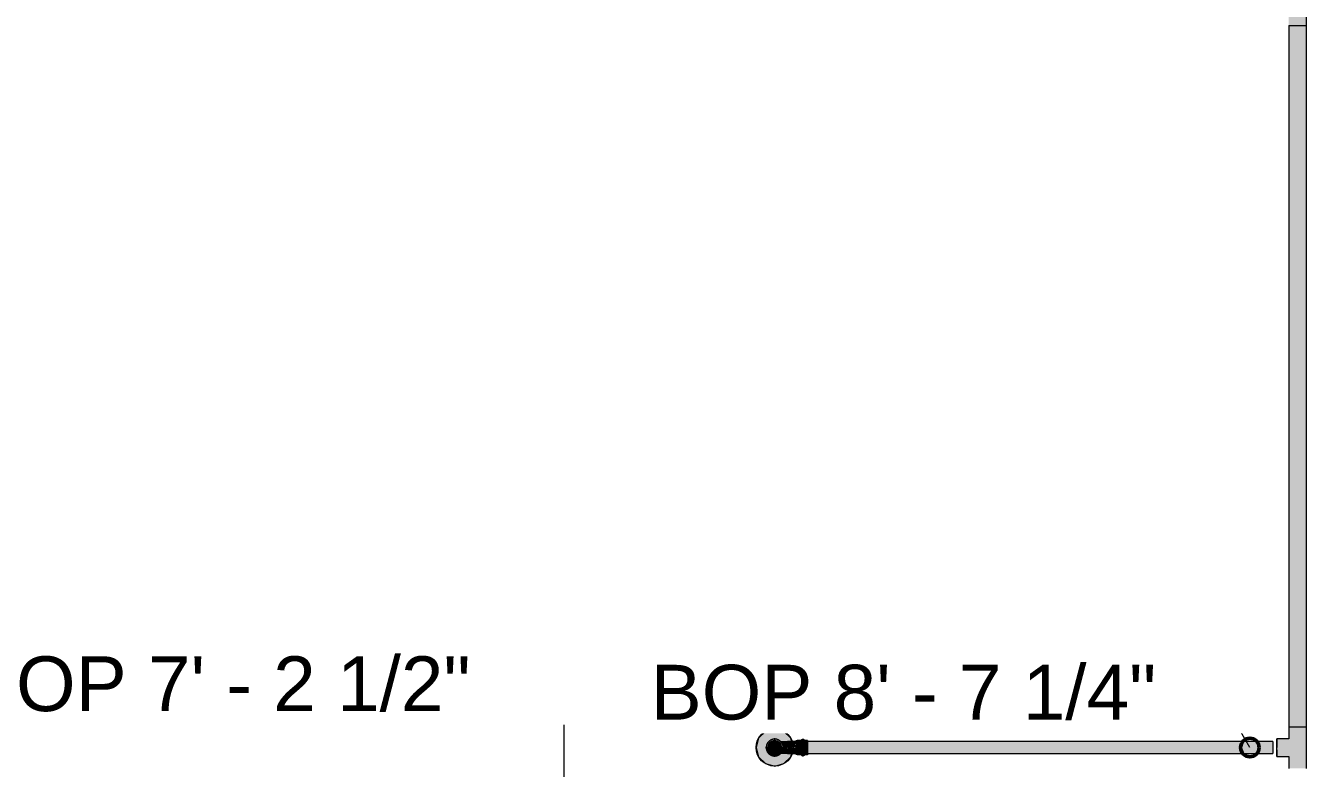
# Model space of a CAD drawing. Header units: inches. Extents: x -3385 to 41, y 7 to 1342.
# Drawn here: x -3101.8 to -2963.9, y 1161.5 to 1241.5 of the extents above; entities that cross this region are included whole.
import ezdxf

# ---------------------------------------------------------------- set-up
doc = ezdxf.new("R2010")
doc.units = ezdxf.units.IN
doc.header["$MEASUREMENT"] = 0
for name, color, linetype, lineweight in [('A-ANNO-NOTE', 131, 'Continuous', 9), ('G-ANNO-DIMS', 111, 'Continuous', 9), ('P-PIPE', 3, 'Continuous', 9), ('P-PIPE-CNTR', 3, 'Continuous', 9)]:
    doc.layers.add(name, color=color, linetype=linetype, lineweight=lineweight)
doc.styles.add('Arial', font='arial.ttf', dxfattribs={"height": 5.901198})

# ---------------------------------------------------------------- blocks, each defined once
blk = doc.blocks.new('Victaulic-VicPress316-Elbow 90-45deg Style P568_P571 - Standard-1233200-LOWER PARKING')
at = {"layer": 'P-PIPE'}
for points in [[(-3022.07, 1163.74), (-3021.92, 1163.74), (-3021.7, 1164.28), (-3021.16, 1164.51), (-3020.61, 1164.28), (-3020.39, 1163.74), (-3020.39, 1163.74), (-3020.24, 1163.74), (-3020.26, 1163.91), (-3020.32, 1164.09), (-3020.49, 1164.36), (-3020.69, 1164.52), (-3020.82, 1164.59), (-3021, 1164.64), (-3021.18, 1164.65), (-3021.34, 1164.6), (-3021.49, 1164.59), (-3021.7, 1164.47), (-3021.83, 1164.36), (-3022.01, 1164.07), (-3022.05, 1163.91)], [(-3021.92, 1163.74), (-3021.81, 1163.74), (-3021.81, 1163.74), (-3021.79, 1163.91), (-3021.75, 1164.04), (-3021.62, 1164.21), (-3021.49, 1164.31), (-3021.33, 1164.38), (-3021.16, 1164.4), (-3020.99, 1164.38), (-3020.83, 1164.31), (-3020.69, 1164.21), (-3020.59, 1164.07), (-3020.52, 1163.91), (-3020.5, 1163.74), (-3020.39, 1163.74), (-3020.61, 1164.28), (-3021.16, 1164.51), (-3021.7, 1164.28), (-3021.88, 1163.84)], [(-3019.77, 1163.74), (-3019.76, 1163.74), (-3019.76, 1164.4), (-3020.52, 1164.39), (-3020.46, 1164.32), (-3020.31, 1164.07), (-3020.26, 1163.89), (-3020.24, 1163.74), (-3019.78, 1163.74)], [(-3019.58, 1163.74), (-3018.93, 1163.76), (-3018.91, 1163.92), (-3018.92, 1164.1), (-3018.91, 1164.17), (-3018.93, 1164.21), (-3018.9, 1164.32), (-3018.92, 1164.39), (-3018.94, 1164.4), (-3019.76, 1164.39), (-3019.76, 1163.74), (-3019.62, 1163.74)], [(-3018.94, 1163.74), (-3018.72, 1163.74), (-3018.72, 1164.51), (-3018.8, 1164.5), (-3018.93, 1164.4), (-3018.9, 1164.36), (-3018.92, 1164.27), (-3018.93, 1164.2), (-3018.91, 1164.17), (-3018.91, 1163.97), (-3018.92, 1163.86), (-3018.94, 1163.74)], [(-3018.72, 1163.74), (-3018.27, 1163.74), (-3018.27, 1164.51), (-3018.72, 1164.5), (-3018.72, 1163.87)], [(-3017.98, 1163.74), (-3017.98, 1164.51), (-3018.03, 1164.61), (-3018.12, 1164.65), (-3018.22, 1164.59), (-3018.27, 1164.51), (-3018.27, 1163.74), (-3017.98, 1163.74)], [(-3017.64, 1163.74), (-3017.64, 1164.51), (-3017.98, 1164.5), (-3017.98, 1163.74)], [(-3021.14, 1162.83), (-3020.98, 1162.88), (-3020.82, 1162.89), (-3020.61, 1163.01), (-3020.49, 1163.12), (-3020.31, 1163.41), (-3020.32, 1163.74), (-3020.39, 1163.74), (-3020.61, 1163.2), (-3021.16, 1162.98), (-3021.16, 1162.98), (-3021.7, 1163.2), (-3021.92, 1163.74), (-3022, 1163.74), (-3022.01, 1163.41), (-3021.83, 1163.12), (-3021.62, 1162.96), (-3021.49, 1162.89), (-3021.32, 1162.85)], [(-3019.78, 1163.09), (-3019.76, 1163.1), (-3019.78, 1163.74), (-3020.32, 1163.74), (-3020.32, 1163.39), (-3020.49, 1163.12), (-3020.53, 1163.09), (-3020.04, 1163.09)], [(-3018.94, 1163.09), (-3018.92, 1163.1), (-3018.9, 1163.11), (-3018.92, 1163.23), (-3018.93, 1163.28), (-3018.91, 1163.31), (-3018.91, 1163.51), (-3018.91, 1163.58), (-3018.94, 1163.74), (-3019.76, 1163.74), (-3019.76, 1163.09)], [(-3018.72, 1162.98), (-3018.72, 1163.74), (-3018.93, 1163.73), (-3018.91, 1163.57), (-3018.92, 1163.39), (-3018.91, 1163.31), (-3018.93, 1163.27), (-3018.9, 1163.15), (-3018.91, 1163.1), (-3018.94, 1163.08), (-3018.86, 1163.02), (-3018.78, 1162.99)], [(-3018.72, 1162.98), (-3018.27, 1162.99), (-3018.27, 1163.74), (-3018.72, 1163.74), (-3018.72, 1162.99)], [(-3018.12, 1162.83), (-3018.02, 1162.89), (-3017.98, 1162.98), (-3017.98, 1163.74), (-3018.27, 1163.74), (-3018.27, 1162.98), (-3018.21, 1162.88), (-3018.16, 1162.85)], [(-3017.98, 1162.98), (-3017.64, 1162.98), (-3017.64, 1163.74), (-3017.98, 1163.74), (-3017.98, 1163.02)]]:
    blk.add_hatch(color=256, dxfattribs=at).paths.add_polyline_path(points, flags=0)
h = blk.add_hatch(color=256, dxfattribs=at)
h.paths.add_polyline_path([(-3021.16, 1162.98), (-3020.61, 1163.2), (-3020.5, 1163.48), (-3020.5, 1163.74), (-3020.52, 1163.57), (-3020.59, 1163.41), (-3020.69, 1163.28), (-3020.83, 1163.17), (-3020.99, 1163.11), (-3021.16, 1163.09), (-3021.33, 1163.11), (-3021.49, 1163.17), (-3021.62, 1163.28), (-3021.73, 1163.41), (-3021.79, 1163.57), (-3021.81, 1163.74), (-3021.92, 1163.74), (-3021.7, 1163.2), (-3021.32, 1163.04)], flags=0)
h.paths.add_polyline_path([(-3020.5, 1163.48), (-3020.39, 1163.74), (-3020.5, 1163.74)], flags=0)
for p, q in [((-3020.57, 1164.04), (-3020.57, 1164.04)), ((-3018.87, 1164.4), (-3019.76, 1164.4)), ((-3018.27, 1164.51), (-3018.72, 1164.51)), ((-3017.64, 1164.51), (-3017.98, 1164.51)), ((-3021.74, 1163.45), (-3021.74, 1163.45)), ((-3019.76, 1163.09), (-3018.87, 1163.09)), ((-3018.72, 1162.98), (-3018.27, 1162.98)), ((-3017.98, 1162.98), (-3017.64, 1162.98))]:
    blk.add_line(p, q, dxfattribs=at)
at = {"layer": 'P-PIPE', "flags": 128}
for points in [[(-3020.24, 1163.74), (-3020.25, 1163.78), (-3020.25, 1163.82), (-3020.25, 1163.85), (-3020.26, 1163.89), (-3020.26, 1163.92), (-3020.27, 1163.96), (-3020.28, 1163.99), (-3020.29, 1164.03), (-3020.3, 1164.06), (-3020.32, 1164.1), (-3020.33, 1164.13), (-3020.35, 1164.16), (-3020.37, 1164.2), (-3020.38, 1164.23), (-3020.4, 1164.26), (-3020.43, 1164.29), (-3020.45, 1164.32), (-3020.47, 1164.34), (-3020.5, 1164.37), (-3020.52, 1164.4), (-3020.55, 1164.42), (-3020.58, 1164.45), (-3020.6, 1164.47), (-3020.63, 1164.49), (-3020.66, 1164.51), (-3020.7, 1164.53), (-3020.73, 1164.55), (-3020.76, 1164.56), (-3020.79, 1164.58), (-3020.83, 1164.59), (-3020.86, 1164.61), (-3020.9, 1164.62), (-3020.93, 1164.63), (-3020.97, 1164.63), (-3021, 1164.64), (-3021.04, 1164.65), (-3021.07, 1164.65), (-3021.11, 1164.65), (-3021.15, 1164.65), (-3021.18, 1164.65), (-3021.22, 1164.65), (-3021.26, 1164.65), (-3021.29, 1164.64), (-3021.33, 1164.64), (-3021.36, 1164.63), (-3021.4, 1164.62), (-3021.43, 1164.61), (-3021.47, 1164.6), (-3021.5, 1164.59), (-3021.54, 1164.57), (-3021.57, 1164.56), (-3021.6, 1164.54), (-3021.63, 1164.52), (-3021.66, 1164.5), (-3021.69, 1164.48), (-3021.72, 1164.46), (-3021.75, 1164.43), (-3021.78, 1164.41), (-3021.8, 1164.39), (-3021.83, 1164.36), (-3021.85, 1164.33), (-3021.88, 1164.3), (-3021.9, 1164.27), (-3021.92, 1164.24), (-3021.94, 1164.21), (-3021.96, 1164.18), (-3021.97, 1164.15), (-3021.99, 1164.12), (-3022, 1164.08), (-3022.02, 1164.05), (-3022.03, 1164.01), (-3022.04, 1163.98), (-3022.05, 1163.94), (-3022.05, 1163.91), (-3022.06, 1163.87), (-3022.06, 1163.84), (-3022.07, 1163.8), (-3022.07, 1163.76), (-3022.07, 1163.74)], [(-3020.53, 1164.4), (-3020.52, 1164.4), (-3020.47, 1164.4), (-3020.42, 1164.4), (-3020.37, 1164.4), (-3020.32, 1164.4), (-3020.27, 1164.4), (-3020.22, 1164.4), (-3020.16, 1164.4), (-3020.11, 1164.4), (-3020.06, 1164.4), (-3020, 1164.4), (-3019.95, 1164.4), (-3019.89, 1164.4), (-3019.83, 1164.4), (-3019.78, 1164.4), (-3019.76, 1164.4)], [(-3018.94, 1164.4), (-3018.93, 1164.41), (-3018.92, 1164.42), (-3018.91, 1164.43), (-3018.91, 1164.43), (-3018.9, 1164.44), (-3018.89, 1164.45), (-3018.88, 1164.45), (-3018.87, 1164.46), (-3018.86, 1164.47), (-3018.85, 1164.47), (-3018.85, 1164.48), (-3018.84, 1164.48), (-3018.83, 1164.49), (-3018.82, 1164.49), (-3018.81, 1164.49), (-3018.79, 1164.5), (-3018.78, 1164.5), (-3018.77, 1164.5), (-3018.76, 1164.51), (-3018.75, 1164.51), (-3018.74, 1164.51), (-3018.73, 1164.51), (-3018.72, 1164.51), (-3018.72, 1164.51)], [(-3018.27, 1164.51), (-3018.27, 1164.51), (-3018.27, 1164.52), (-3018.27, 1164.53), (-3018.26, 1164.53), (-3018.26, 1164.54), (-3018.26, 1164.54), (-3018.26, 1164.55), (-3018.26, 1164.55), (-3018.26, 1164.56), (-3018.25, 1164.57), (-3018.25, 1164.57), (-3018.25, 1164.58), (-3018.25, 1164.58), (-3018.24, 1164.59), (-3018.24, 1164.59), (-3018.24, 1164.6), (-3018.23, 1164.6), (-3018.23, 1164.61), (-3018.23, 1164.61), (-3018.22, 1164.61), (-3018.22, 1164.62), (-3018.21, 1164.62), (-3018.21, 1164.62), (-3018.2, 1164.63), (-3018.2, 1164.63), (-3018.19, 1164.63), (-3018.19, 1164.64), (-3018.18, 1164.64), (-3018.18, 1164.64), (-3018.17, 1164.64), (-3018.17, 1164.65), (-3018.16, 1164.65), (-3018.16, 1164.65), (-3018.15, 1164.65), (-3018.15, 1164.65), (-3018.14, 1164.65), (-3018.13, 1164.65), (-3018.13, 1164.65), (-3018.12, 1164.65), (-3018.12, 1164.65), (-3018.11, 1164.65), (-3018.1, 1164.65), (-3018.1, 1164.65), (-3018.09, 1164.65), (-3018.09, 1164.65), (-3018.08, 1164.65), (-3018.08, 1164.65), (-3018.07, 1164.65), (-3018.07, 1164.64), (-3018.06, 1164.64), (-3018.05, 1164.64), (-3018.05, 1164.64), (-3018.04, 1164.63), (-3018.04, 1164.63), (-3018.04, 1164.63), (-3018.03, 1164.62), (-3018.03, 1164.62), (-3018.02, 1164.62), (-3018.02, 1164.61), (-3018.01, 1164.61), (-3018.01, 1164.6), (-3018.01, 1164.6), (-3018, 1164.59), (-3018, 1164.59), (-3018, 1164.58), (-3017.99, 1164.58), (-3017.99, 1164.57), (-3017.99, 1164.57), (-3017.99, 1164.56), (-3017.98, 1164.56), (-3017.98, 1164.55), (-3017.98, 1164.55), (-3017.98, 1164.54), (-3017.98, 1164.54), (-3017.98, 1164.53), (-3017.98, 1164.52), (-3017.98, 1164.52), (-3017.98, 1164.51), (-3017.98, 1164.51)], [(-3018.27, 1164.47), (-3018.27, 1164.48), (-3018.27, 1164.49), (-3018.27, 1164.49), (-3018.27, 1164.5), (-3018.27, 1164.5), (-3018.27, 1164.51), (-3018.27, 1164.51), (-3018.27, 1164.51), (-3018.27, 1164.51)], [(-3018.27, 1164.51), (-3018.27, 1164.51), (-3018.27, 1164.51), (-3018.27, 1164.5), (-3018.27, 1164.5), (-3018.27, 1164.49), (-3018.27, 1164.49), (-3018.27, 1164.48), (-3018.27, 1164.47), (-3018.27, 1164.46), (-3018.27, 1164.45), (-3018.27, 1164.44), (-3018.27, 1164.42), (-3018.27, 1164.41), (-3018.27, 1164.39), (-3018.27, 1164.38), (-3018.27, 1164.36), (-3018.27, 1164.34), (-3018.27, 1164.32), (-3018.27, 1164.3), (-3018.27, 1164.28), (-3018.27, 1164.25), (-3018.27, 1164.23), (-3018.27, 1164.21), (-3018.27, 1164.18), (-3018.27, 1164.16), (-3018.27, 1164.13), (-3018.27, 1164.1), (-3018.27, 1164.08), (-3018.27, 1164.05), (-3018.27, 1164.02), (-3018.27, 1163.99), (-3018.27, 1163.96), (-3018.27, 1163.93), (-3018.27, 1163.9), (-3018.27, 1163.87), (-3018.27, 1163.84), (-3018.27, 1163.81), (-3018.27, 1163.78), (-3018.27, 1163.75), (-3018.27, 1163.74)], [(-3017.98, 1163.74), (-3017.98, 1163.77), (-3017.98, 1163.8), (-3017.98, 1163.83), (-3017.98, 1163.86), (-3017.98, 1163.89), (-3017.98, 1163.92), (-3017.98, 1163.95), (-3017.98, 1163.98), (-3017.98, 1164.01), (-3017.98, 1164.04), (-3017.98, 1164.07), (-3017.98, 1164.1), (-3017.98, 1164.12), (-3017.98, 1164.15), (-3017.98, 1164.18), (-3017.98, 1164.2), (-3017.98, 1164.22), (-3017.98, 1164.25), (-3017.98, 1164.27), (-3017.98, 1164.29), (-3017.98, 1164.31), (-3017.98, 1164.33), (-3017.98, 1164.35), (-3017.98, 1164.37), (-3017.98, 1164.39), (-3017.98, 1164.4), (-3017.98, 1164.42), (-3017.98, 1164.43), (-3017.98, 1164.45), (-3017.98, 1164.46), (-3017.98, 1164.47), (-3017.98, 1164.48), (-3017.98, 1164.49), (-3017.98, 1164.49), (-3017.98, 1164.5), (-3017.98, 1164.5), (-3017.98, 1164.51), (-3017.98, 1164.51), (-3017.98, 1164.51), (-3017.98, 1164.51)], [(-3017.98, 1164.51), (-3017.98, 1164.51), (-3017.98, 1164.51), (-3017.98, 1164.5), (-3017.98, 1164.5), (-3017.98, 1164.49), (-3017.98, 1164.49), (-3017.98, 1164.48), (-3017.98, 1164.47)], [(-3022.07, 1163.74), (-3022.07, 1163.71), (-3022.07, 1163.67), (-3022.06, 1163.63), (-3022.06, 1163.6), (-3022.05, 1163.56), (-3022.04, 1163.53), (-3022.03, 1163.49), (-3022.02, 1163.46), (-3022.01, 1163.42), (-3022, 1163.39), (-3021.98, 1163.35), (-3021.97, 1163.32), (-3021.95, 1163.29), (-3021.93, 1163.26), (-3021.91, 1163.23), (-3021.89, 1163.2), (-3021.87, 1163.17), (-3021.84, 1163.14), (-3021.82, 1163.11), (-3021.79, 1163.09), (-3021.77, 1163.06), (-3021.74, 1163.04), (-3021.71, 1163.02), (-3021.68, 1163), (-3021.65, 1162.98), (-3021.62, 1162.96), (-3021.59, 1162.94), (-3021.55, 1162.92), (-3021.52, 1162.91), (-3021.49, 1162.89), (-3021.45, 1162.88), (-3021.42, 1162.87), (-3021.38, 1162.86), (-3021.35, 1162.85), (-3021.31, 1162.84), (-3021.28, 1162.84), (-3021.24, 1162.83), (-3021.2, 1162.83), (-3021.17, 1162.83), (-3021.13, 1162.83), (-3021.09, 1162.83), (-3021.06, 1162.84), (-3021.02, 1162.84), (-3020.99, 1162.85), (-3020.95, 1162.85), (-3020.91, 1162.86), (-3020.88, 1162.87), (-3020.84, 1162.89), (-3020.81, 1162.9), (-3020.78, 1162.91), (-3020.74, 1162.93), (-3020.71, 1162.95), (-3020.68, 1162.96), (-3020.65, 1162.98), (-3020.62, 1163.01), (-3020.59, 1163.03), (-3020.56, 1163.05), (-3020.54, 1163.07), (-3020.51, 1163.1), (-3020.48, 1163.13), (-3020.46, 1163.15), (-3020.44, 1163.18), (-3020.42, 1163.21), (-3020.39, 1163.24), (-3020.38, 1163.27), (-3020.36, 1163.3), (-3020.34, 1163.34), (-3020.32, 1163.37), (-3020.31, 1163.4), (-3020.3, 1163.44), (-3020.29, 1163.47), (-3020.28, 1163.51), (-3020.27, 1163.54), (-3020.26, 1163.58), (-3020.25, 1163.61), (-3020.25, 1163.65), (-3020.25, 1163.69), (-3020.25, 1163.72), (-3020.24, 1163.74)], [(-3021.15, 1163.09), (-3021.16, 1163.09), (-3021.16, 1163.09)], [(-3019.76, 1163.09), (-3019.82, 1163.09), (-3019.88, 1163.09), (-3019.93, 1163.09), (-3019.99, 1163.09), (-3020.04, 1163.09), (-3020.09, 1163.09), (-3020.15, 1163.09), (-3020.2, 1163.09), (-3020.25, 1163.09), (-3020.31, 1163.09), (-3020.36, 1163.09), (-3020.41, 1163.09), (-3020.46, 1163.09), (-3020.5, 1163.09), (-3020.53, 1163.09)], [(-3018.72, 1162.98), (-3018.73, 1162.98), (-3018.74, 1162.98), (-3018.75, 1162.98), (-3018.76, 1162.98), (-3018.77, 1162.98), (-3018.78, 1162.98), (-3018.79, 1162.99), (-3018.8, 1162.99), (-3018.81, 1162.99), (-3018.82, 1163), (-3018.83, 1163), (-3018.84, 1163.01), (-3018.85, 1163.01), (-3018.86, 1163.02), (-3018.87, 1163.02), (-3018.88, 1163.03), (-3018.89, 1163.04), (-3018.9, 1163.04), (-3018.91, 1163.05), (-3018.91, 1163.06), (-3018.92, 1163.07), (-3018.93, 1163.08), (-3018.93, 1163.08), (-3018.94, 1163.09)], [(-3018.27, 1163.74), (-3018.27, 1163.71), (-3018.27, 1163.68), (-3018.27, 1163.65), (-3018.27, 1163.62), (-3018.27, 1163.59), (-3018.27, 1163.56), (-3018.27, 1163.53), (-3018.27, 1163.5), (-3018.27, 1163.47), (-3018.27, 1163.44), (-3018.27, 1163.42), (-3018.27, 1163.39), (-3018.27, 1163.36), (-3018.27, 1163.34), (-3018.27, 1163.31), (-3018.27, 1163.28), (-3018.27, 1163.26), (-3018.27, 1163.24), (-3018.27, 1163.21), (-3018.27, 1163.19), (-3018.27, 1163.17), (-3018.27, 1163.15), (-3018.27, 1163.13), (-3018.27, 1163.11), (-3018.27, 1163.1), (-3018.27, 1163.08), (-3018.27, 1163.07), (-3018.27, 1163.05), (-3018.27, 1163.04), (-3018.27, 1163.03), (-3018.27, 1163.02), (-3018.27, 1163.01), (-3018.27, 1163), (-3018.27, 1162.99), (-3018.27, 1162.99), (-3018.27, 1162.98), (-3018.27, 1162.98), (-3018.27, 1162.98), (-3018.27, 1162.98), (-3018.27, 1162.98)], [(-3018.27, 1162.98), (-3018.27, 1162.98), (-3018.27, 1162.98), (-3018.27, 1162.98), (-3018.27, 1162.99), (-3018.27, 1162.99), (-3018.27, 1163), (-3018.27, 1163.01), (-3018.27, 1163.02)], [(-3017.98, 1162.98), (-3017.98, 1162.97), (-3017.98, 1162.96), (-3017.98, 1162.96), (-3017.98, 1162.95), (-3017.98, 1162.95), (-3017.98, 1162.94), (-3017.98, 1162.94), (-3017.98, 1162.93), (-3017.98, 1162.92), (-3017.99, 1162.92), (-3017.99, 1162.91), (-3017.99, 1162.91), (-3017.99, 1162.9), (-3018, 1162.9), (-3018, 1162.89), (-3018, 1162.89), (-3018.01, 1162.88), (-3018.01, 1162.88), (-3018.02, 1162.88), (-3018.02, 1162.87), (-3018.02, 1162.87), (-3018.03, 1162.86), (-3018.03, 1162.86), (-3018.04, 1162.86), (-3018.04, 1162.85), (-3018.05, 1162.85), (-3018.05, 1162.85), (-3018.06, 1162.85), (-3018.06, 1162.84), (-3018.07, 1162.84), (-3018.07, 1162.84), (-3018.08, 1162.84), (-3018.08, 1162.84), (-3018.09, 1162.83), (-3018.1, 1162.83), (-3018.1, 1162.83), (-3018.11, 1162.83), (-3018.11, 1162.83), (-3018.12, 1162.83), (-3018.13, 1162.83), (-3018.13, 1162.83), (-3018.14, 1162.83), (-3018.14, 1162.83), (-3018.15, 1162.83), (-3018.15, 1162.83), (-3018.16, 1162.84), (-3018.17, 1162.84), (-3018.17, 1162.84), (-3018.18, 1162.84), (-3018.18, 1162.84), (-3018.19, 1162.85), (-3018.19, 1162.85), (-3018.2, 1162.85), (-3018.2, 1162.86), (-3018.21, 1162.86), (-3018.21, 1162.86), (-3018.22, 1162.87), (-3018.22, 1162.87), (-3018.22, 1162.87), (-3018.23, 1162.88), (-3018.23, 1162.88), (-3018.24, 1162.89), (-3018.24, 1162.89), (-3018.24, 1162.9), (-3018.25, 1162.9), (-3018.25, 1162.91), (-3018.25, 1162.91), (-3018.25, 1162.92), (-3018.26, 1162.92), (-3018.26, 1162.93), (-3018.26, 1162.93), (-3018.26, 1162.94), (-3018.26, 1162.94), (-3018.26, 1162.95), (-3018.26, 1162.96), (-3018.27, 1162.96), (-3018.27, 1162.97), (-3018.27, 1162.97), (-3018.27, 1162.98)], [(-3017.98, 1162.98), (-3017.98, 1162.98), (-3017.98, 1162.98), (-3017.98, 1162.98), (-3017.98, 1162.99), (-3017.98, 1162.99), (-3017.98, 1163), (-3017.98, 1163.01), (-3017.98, 1163.02), (-3017.98, 1163.03), (-3017.98, 1163.04), (-3017.98, 1163.05), (-3017.98, 1163.06), (-3017.98, 1163.08), (-3017.98, 1163.09), (-3017.98, 1163.11), (-3017.98, 1163.13), (-3017.98, 1163.15), (-3017.98, 1163.17), (-3017.98, 1163.19), (-3017.98, 1163.21), (-3017.98, 1163.23), (-3017.98, 1163.25), (-3017.98, 1163.28), (-3017.98, 1163.3), (-3017.98, 1163.33), (-3017.98, 1163.35), (-3017.98, 1163.38), (-3017.98, 1163.41), (-3017.98, 1163.44), (-3017.98, 1163.46), (-3017.98, 1163.49), (-3017.98, 1163.52), (-3017.98, 1163.55), (-3017.98, 1163.58), (-3017.98, 1163.61), (-3017.98, 1163.64), (-3017.98, 1163.67), (-3017.98, 1163.7), (-3017.98, 1163.73), (-3017.98, 1163.74)], [(-3017.98, 1163.02), (-3017.98, 1163.01), (-3017.98, 1163), (-3017.98, 1162.99), (-3017.98, 1162.99), (-3017.98, 1162.98), (-3017.98, 1162.98), (-3017.98, 1162.98), (-3017.98, 1162.98), (-3017.98, 1162.98)]]:
    blk.add_lwpolyline(points, dxfattribs=at)
at = {"layer": 'P-PIPE'}
for radius, start, end in [(0.766, 0, 180), (0.767, 0, 45), (0.767, 180, 0), (0.766, 180, 225)]:
    blk.add_arc((-3021.16, 1163.74), radius, start, end, dxfattribs=at)
for centre, major_axis, start_param, end_param in [((-3018.27, 1163.74), (0, 0.767), 6.283084, 7.853974), ((-3017.98, 1163.74), (0, 0.766), 6.283084, 7.853974), ((-3017.64, 1163.74), (0, 0.767), 6.283084, 7.853974), ((-3018.27, 1163.74), (0, 0.766), 1.570788, 3.141483), ((-3017.98, 1163.74), (0, 0.767), 1.570788, 3.141483), ((-3017.64, 1163.74), (0, 0.767), 1.570788, 3.141483)]:
    blk.add_ellipse(centre, major_axis=major_axis, ratio=0.000004, start_param=start_param, end_param=end_param, dxfattribs=at)

msp = doc.modelspace()

# ---------------------------------------------------------------- hatches: boundary and pattern name
at = {"layer": 'A-ANNO-NOTE'}
msp.add_hatch(color=256, dxfattribs=at).paths.add_polyline_path([(-3021.157, 1161.743), (-3020.157, 1162.011), (-3019.425, 1162.743), (-3019.157, 1163.743), (-3019.425, 1164.743), (-3020.157, 1165.475), (-3021.157, 1165.743), (-3022.157, 1165.475), (-3022.889, 1164.743), (-3023.157, 1163.743), (-3022.889, 1162.743), (-3022.157, 1162.011)], flags=0)
h = msp.add_hatch(color=256, dxfattribs=at)
edge = h.paths.add_edge_path(flags=0)
edge.add_arc((-3021.157, 1163.743), 2, 0, 360)
at = {"layer": 'P-PIPE'}
h = msp.add_hatch(color=256, dxfattribs=at)
h.paths.add_polyline_path([(-2963.939, 1241.498), (-2963.908, 1241.499), (-2963.909, 1245.987), (-2963.939, 1245.985)], flags=0)
h.paths.add_polyline_path([(-2965.774, 1242.825), (-2965.809, 1242.792), (-2965.809, 1241.499), (-2965.774, 1241.498), (-2965.774, 1242.823)], flags=0)
h.paths.add_polyline_path([(-2964.854, 1241.495), (-2963.939, 1241.498), (-2963.941, 1245.986), (-2965.531, 1245.984), (-2965.809, 1245.987), (-2965.809, 1244.693), (-2964.854, 1243.739), (-2965.774, 1242.825), (-2965.774, 1241.498), (-2964.859, 1241.495)], flags=0)
h = msp.add_hatch(color=256, dxfattribs=at)
h.paths.add_polyline_path([(-2965.33, 1241.495), (-2965.33, 1241.495), (-2965.33, 1236.251)], flags=0)
h.paths.add_polyline_path([(-2964.859, 1165.983), (-2964.859, 1241.495), (-2965.809, 1241.497), (-2965.808, 1165.987), (-2965.327, 1165.983), (-2965.037, 1165.983)], flags=0)
h = msp.add_hatch(color=256, dxfattribs=at)
h.paths.add_polyline_path([(-2964.384, 1241.495), (-2964.384, 1241.495), (-2964.4, 1236.251)], flags=0)
h.paths.add_polyline_path([(-2964.859, 1165.983), (-2963.909, 1165.987), (-2963.909, 1241.499), (-2964.384, 1241.495), (-2964.859, 1241.495), (-2964.859, 1167.524)], flags=0)
h = msp.add_hatch(color=256, dxfattribs=at)
h.paths.add_polyline_path([(-2965.774, 1162.825), (-2965.81, 1162.792), (-2965.81, 1161.499), (-2965.774, 1161.498), (-2965.774, 1162.823)], flags=0)
h.paths.add_polyline_path([(-2964.855, 1161.495), (-2963.908, 1161.499), (-2963.909, 1165.987), (-2964.38, 1165.983), (-2965.81, 1165.987), (-2965.81, 1164.693), (-2964.855, 1163.739), (-2965.774, 1162.825), (-2965.774, 1161.498), (-2964.859, 1161.495)], flags=0)
for points in [[(-3021.157, 1163.085), (-3020.987, 1163.108), (-3020.828, 1163.173), (-3020.692, 1163.278), (-3020.587, 1163.414), (-3020.522, 1163.573), (-3020.499, 1163.743), (-3020.522, 1163.913), (-3020.587, 1164.071), (-3020.692, 1164.208), (-3020.828, 1164.312), (-3020.987, 1164.378), (-3021.157, 1164.4), (-3021.327, 1164.378), (-3021.486, 1164.312), (-3021.622, 1164.208), (-3021.726, 1164.071), (-3021.792, 1163.913), (-3021.814, 1163.743), (-3021.792, 1163.573), (-3021.726, 1163.414), (-3021.622, 1163.278), (-3021.486, 1163.173), (-3021.327, 1163.108)], [(-3013.518, 1163.743), (-2967.509, 1163.743), (-2967.509, 1164.4), (-3017.637, 1164.397), (-3017.637, 1163.743)], [(-2967.102, 1162.823), (-2967.102, 1164.66), (-2967.104, 1164.66), (-2967.104, 1162.825)], [(-2965.81, 1162.792), (-2965.388, 1163.206), (-2964.855, 1163.739), (-2965.81, 1164.693), (-2967.103, 1164.693), (-2967.099, 1164.215), (-2967.103, 1162.792)], [(-3017.637, 1163.085), (-2967.509, 1163.085), (-2967.509, 1163.743), (-3017.637, 1163.739), (-3017.637, 1163.088)]]:
    msp.add_hatch(color=256, dxfattribs=at).paths.add_polyline_path(points, flags=0)

# ---------------------------------------------------------------- linework, layer by layer
at = {"layer": 'A-ANNO-NOTE'}
for p, q in [((-3022.157, 1165.475), (-3022.889, 1164.743)), ((-3021.157, 1165.743), (-3022.157, 1165.475)), ((-3020.157, 1165.475), (-3021.157, 1165.743)), ((-3019.425, 1164.743), (-3020.157, 1165.475)), ((-3022.889, 1164.743), (-3023.157, 1163.743)), ((-3019.157, 1163.743), (-3019.425, 1164.743)), ((-3023.157, 1163.743), (-3022.889, 1162.743)), ((-3022.889, 1162.743), (-3022.157, 1162.011)), ((-3020.157, 1162.011), (-3019.425, 1162.743)), ((-3019.425, 1162.743), (-3019.157, 1163.743)), ((-3022.157, 1162.011), (-3021.157, 1161.743)), ((-3021.157, 1161.743), (-3020.157, 1162.011))]:
    msp.add_line(p, q, dxfattribs=at)
msp.add_circle((-3021.157, 1163.743), 2, dxfattribs=at)
at = {"layer": 'G-ANNO-DIMS'}
for p, q in [((-3043.814, 1170.763), (-3052.774, 1170.763)), ((-3043.814, 1131.743), (-3043.814, 1170.763)), ((-2973.517, 1169.852), (-2978.949, 1169.852)), ((-2969.99, 1163.743), (-2973.517, 1169.852))]:
    msp.add_line(p, q, dxfattribs=at)
at = {"layer": 'G-ANNO-DIMS', "lineweight": 50}
msp.add_circle((-2969.99, 1163.743), 1, dxfattribs=at)
at = {"layer": 'P-PIPE'}
for p, q in [((-2963.908, 1241.499), (-2963.908, 1245.987)), ((-2965.809, 1241.499), (-2965.809, 1165.987)), ((-2963.909, 1165.987), (-2963.909, 1241.499)), ((-2965.81, 1165.987), (-2965.81, 1164.693)), ((-2963.908, 1161.499), (-2963.908, 1165.987)), ((-2967.509, 1164.4), (-3017.637, 1164.4)), ((-2965.809, 1164.693), (-2967.103, 1164.693)), ((-3017.637, 1163.085), (-2967.509, 1163.085)), ((-2967.103, 1162.792), (-2965.809, 1162.792)), ((-2965.81, 1162.792), (-2965.81, 1161.499))]:
    msp.add_line(p, q, dxfattribs=at)
for centre, radius, start, end in [((-3021.157, 1163.743), 0.657, 0, 180), ((-3021.157, 1164.071), 0.329, 270, 90), ((-3021.157, 1163.743), 0.658, 180, 0), ((-3021.157, 1163.414), 0.329, 90, 270)]:
    msp.add_arc(centre, radius, start, end, dxfattribs=at)
for centre, major_axis, ratio, start_param, end_param in [((-2964.859, 1241.499), (-0.951, 0), 0.0041666, 0.0043925, 0.2636175), ((-2964.859, 1241.499), (-0.951, 0), 0.0041666, 0.2661919, 0.5241343), ((-2964.859, 1241.499), (-0.951, 0), 0.0041666, 0.5279913, 0.7856511), ((-2964.859, 1241.499), (-0.95, 0), 0.0041666, 0.7885954, 1.0471976), ((-2964.859, 1241.499), (-0.951, 0), 0.0041666, 0.7897907, 1.0473132), ((-2964.859, 1241.499), (-0.95, 0), 0.0041666, 1.0508856, 1.3089969), ((-2964.859, 1241.499), (-0.951, 0), 0.0041666, 1.0515901, 1.3090218), ((-2964.859, 1241.499), (-0.95, 0), 0.0041666, 1.3130777, 1.5707963), ((-2964.859, 1241.499), (-0.951, 0), 0.0041666, 1.3133894, 1.5707483), ((-2964.859, 1241.499), (-0.95, 0), 0.0041666, 1.5752431, 1.8325957), ((-2964.859, 1241.499), (-0.951, 0), 0.0041666, 1.5751888, 1.8324796), ((-2964.859, 1241.499), (-0.951, 0), 0.0041666, 1.8369882, 2.0942058), ((-2964.859, 1241.499), (-0.95, 0), 0.0041666, 1.8374352, 2.0943951), ((-2964.859, 1241.499), (-0.951, 0), 0.0041666, 2.0987876, 2.3559134), ((-2964.859, 1241.499), (-0.95, 0), 0.0041666, 2.0997254, 2.3561945), ((-2964.859, 1241.499), (-0.951, 0), 0.0041666, 2.360587, 2.617573), ((-2964.859, 1241.499), (-0.951, 0), 0.0041666, 2.6223864, 2.8790804), ((-2964.859, 1241.499), (-0.951, 0), 0.0041666, 2.8841858, 3.1415927), ((-2964.859, 1165.987), (-0.951, 0), 0.0041666, 0.0043925, 0.5241343), ((-2964.859, 1165.987), (-0.951, 0), 0.0041666, 0.5279913, 0.7856511), ((-2964.859, 1165.987), (-0.951, 0), 0.0041666, 0.7897907, 1.0473132), ((-2964.859, 1165.987), (-0.95, 0), 0.0041666, 0.7885954, 1.0471976), ((-2964.859, 1165.987), (-0.95, 0), 0.0041666, 1.0508856, 1.3089969), ((-2964.859, 1165.987), (-0.951, 0), 0.0041666, 1.05159, 1.3090218), ((-2964.859, 1165.987), (-0.951, 0), 0.0041666, 1.3133894, 1.5707483), ((-2964.859, 1165.987), (-0.95, 0), 0.0041666, 1.3130777, 1.5707963), ((-2964.859, 1165.987), (-0.951, 0), 0.0041666, 1.5751888, 1.8324796), ((-2964.859, 1165.987), (-0.95, 0), 0.0041666, 1.5752431, 1.8325957), ((-2964.859, 1165.987), (-0.951, 0), 0.0041666, 1.8369882, 2.0942058), ((-2964.859, 1165.987), (-0.95, 0), 0.0041666, 1.8374352, 2.0943951), ((-2964.859, 1165.987), (-0.951, 0), 0.0041666, 2.0987876, 2.3559134), ((-2964.859, 1165.987), (-0.95, 0), 0.0041666, 2.0997254, 2.3561945), ((-2964.859, 1165.987), (-0.951, 0), 0.0041666, 2.360587, 2.617573), ((-2964.859, 1165.987), (-0.951, 0), 0.0041666, 2.6223864, 2.8790804), ((-2964.859, 1165.987), (-0.951, 0), 0.0041666, 2.8841858, 3.1415927), ((-2967.509, 1163.743), (0, 0.658), 0.000004, 6.2830841, 7.8539816), ((-2967.103, 1163.743), (0, 0.951), 0.0043925, 0, 1.5666297), ((-2967.103, 1163.743), (0, 0.951), 0.0043925, 3.1415927, 6.2790187), ((-2967.509, 1163.743), (0, 0.658), 0.000004, 1.5707963, 3.1414913), ((-2967.103, 1163.743), (0, 0.951), 0.0043925, 1.8284291, 3.137426)]:
    msp.add_ellipse(centre, major_axis=major_axis, ratio=ratio, start_param=start_param, end_param=end_param, dxfattribs=at)
at = {"layer": 'P-PIPE-CNTR'}
for p, q in [((-3021.157, 1162.743), (-3021.157, 1164.743)), ((-3022.157, 1163.743), (-3020.157, 1163.743))]:
    msp.add_line(p, q, dxfattribs=at)

# ---------------------------------------------------------------- block references
at = {"layer": 'P-PIPE'}
msp.add_blockref('Victaulic-VicPress316-Elbow 90-45deg Style P568_P571 - Standard-1233200-LOWER PARKING', (0, 0), dxfattribs=at)

# ---------------------------------------------------------------- next in the draw order: texts
at = {"layer": 'G-ANNO-DIMS', "char_height": 5.9012, "width": 64.872, "attachment_point": 1, "line_spacing_factor": 0.938532, "style": 'Arial', "bg_fill": 3, "box_fill_scale": 1.25, "bg_fill_color": 0, "bg_fill_transparency": 0}
for s, insert in [('BOP 7\' - 2 1/2"', (-3108.334, 1173.567)), ('BOP 8\' - 7 1/4"', (-3034.509, 1172.656))]:
    msp.add_mtext(s, dxfattribs=dict(at, insert=insert))

doc.saveas('drawing.dxf')
